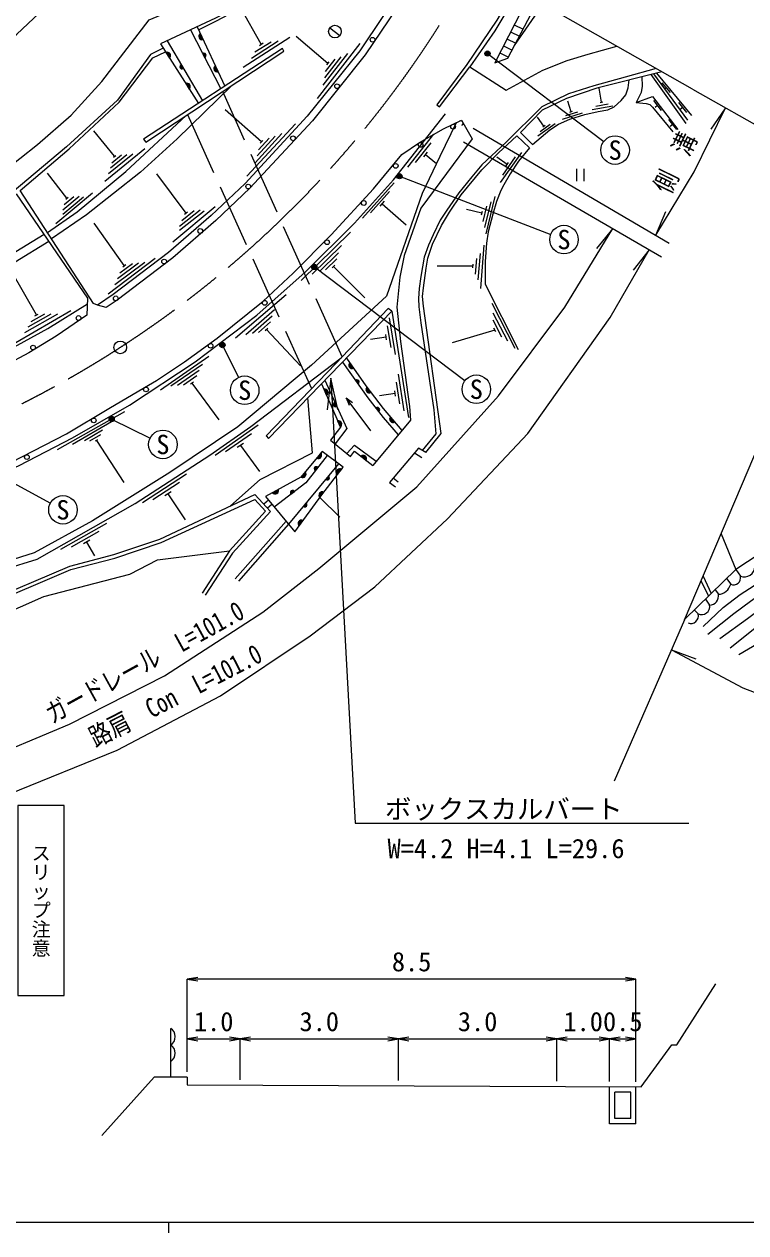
# Model space of a CAD drawing. Units: millimetres at full size, sheet at 1:1000, with parts at other scales. Extents: x 40000 to 680000, y 20000 to 380000.
# Drawn here: x 254334 to 322692, y 204000 to 318475 of the extents above; entities that cross this region are included whole.
import ezdxf
from ezdxf.enums import TextEntityAlignment as Align

# ---------------------------------------------------------------- set-up
doc = ezdxf.new("R2010")
doc.units = ezdxf.units.MM
doc.header["$LTSCALE"] = 1000
doc.linetypes.add('CHAIN', pattern=[18.5, 12, -1.5, 3.5, -1.5])
doc.linetypes.add('DASHED', pattern=[7.5, 6, -1.5])
for name, color, linetype, lineweight in [('M-BGD', 7, 'Continuous', 25), ('M-BMK', 2, 'CHAIN', 13), ('M-BMK-OTRS', 5, 'Continuous', 25), ('M-BMK-SRVR', 3, 'Continuous', 25), ('M-STR-HTXT', 7, 'Continuous', 13), ('M-STR-STRC', 7, 'Continuous', 25), ('M-TTL-BAND', 7, 'Continuous', 25)]:
    doc.layers.add(name, color=color, linetype=linetype, lineweight=lineweight)
doc.styles.add('@ＭＳ ゴシック', font='')
doc.styles.add('ＭＳ ゴシック', font='')
doc.styles.get('@ＭＳ ゴシック').set_extended_font_data('@MS Gothic')
doc.styles.get('ＭＳ ゴシック').set_extended_font_data('MS Gothic')

# ---------------------------------------------------------------- blocks, each defined once
blk = doc.blocks.new('open_arrow')
at = {"color": 0, "linetype": 'Continuous', "lineweight": -2}
blk.add_lwpolyline([(7.5, 1.25), (0, 0), (7.5, -1.25)], dxfattribs=at)

msp = doc.modelspace()

# ---------------------------------------------------------------- hatches: boundary and pattern name
at = {"layer": 'M-BGD'}
for points in [[(271014, 317582), (271278, 317014, -0.84072)], [(268093, 315266), (267757, 315794, -0.84072)], [(271243, 315681, -0.4608), (271544, 315611, -0.4608), (271428, 315324)], [(269418, 314282, -0.4608), (269114, 314336, -0.4608), (269215, 314628)], [(272435, 314527), (272699, 313959, -0.84072)], [(269970, 312323), (269633, 312850, -0.84072)], [(285175, 286400), (285531, 285885, -0.84072)], [(282973, 283318), (282724, 283892, -0.84072)], [(285725, 284726, -0.4608), (286033, 284700, -0.4608), (285959, 284400)], [(286796, 284074), (287177, 283577, -0.84072)], [(283941, 282278, -0.4608), (283644, 282364, -0.4608), (283775, 282644)], [(287666, 282100, -0.4608), (287975, 282090, -0.4608), (287917, 281787)], [(284268, 280333), (284019, 280907, -0.84072)], [(289025, 281271), (289434, 280798, -0.84072)], [(282050, 277366), (282421, 277870, -0.84072)], [(286733, 277160), (286243, 277550, -0.84072)], [(280559, 275580), (280957, 276063, -0.84072)], [(281909, 276180, -0.4608), (281848, 276483, -0.4608), (282157, 276497)], [(284410, 276341), (284029, 275845, -0.84072)], [(283147, 275673, -0.4608), (283199, 275369, -0.4608), (282890, 275365)], [(277862, 274099), (278412, 274398, -0.84072)], [(279608, 273968, -0.4608), (279625, 274276, -0.4608), (279928, 274211)], [(282719, 274152), (282348, 273648, -0.84072)], [(281020, 273116, -0.4608), (281072, 272811, -0.4608), (280763, 272807)], [(280738, 271462), (280367, 270959, -0.84072)]]:
    msp.add_hatch(color=256, dxfattribs=at).paths.add_polyline_path(points)
at = {"layer": 'M-STR-HTXT'}
for points in [[(298442, 315813, -1), (298002, 315574, -1)], [(290099, 304194, -1), (289660, 303955, -1)], [(282039, 295604, -1), (281600, 295365, -1)], [(273330, 288205, -1), (272891, 287966, -1)], [(262839, 281192, -1), (262400, 280953, -1)]]:
    msp.add_hatch(color=256, dxfattribs=at).paths.add_polyline_path(points)

# ---------------------------------------------------------------- linework, layer by layer
at = {"layer": 'M-BGD'}
for p, q in [((276795, 316582), (274843, 320006)), ((300791, 316470), (303497, 320360)), ((300752, 318419), (301599, 318003)), ((270076, 317929), (272965, 312363)), ((270713, 318229), (273331, 312601)), ((271278, 317014), (271014, 317582)), ((275068, 314408), (279492, 317240)), ((283109, 314756), (280090, 317303)), ((283286, 318141), (284242, 317416)), ((300409, 317752), (301249, 317339)), ((267244, 316598), (270831, 310972)), ((267880, 316897), (271218, 311224)), ((275855, 315268), (278382, 316886)), ((276198, 315844), (277715, 316815)), ((276618, 316469), (276972, 316695)), ((282110, 311429), (286176, 316656)), ((299722, 316418), (300549, 316012)), ((300066, 317085), (300899, 316676)), ((267757, 315794), (268093, 315266)), ((271243, 315681), (271428, 315324)), ((282659, 312713), (284979, 315694)), ((282815, 313401), (284350, 315374)), ((282885, 313980), (283806, 315164)), ((283001, 314618), (283216, 314894)), ((299379, 315751), (300199, 315348)), ((269418, 314282), (269215, 314628)), ((272699, 313959), (272435, 314527)), ((313681, 313711), (316999, 309081)), ((313945, 313777), (317162, 309381)), ((314218, 313847), (317536, 309830)), ((269633, 312850), (269970, 312323)), ((315546, 312004), (314782, 312929)), ((309020, 311089), (308784, 312418)), ((315164, 312466), (315005, 312328)), ((276815, 307341), (273371, 310374)), ((306149, 310188), (305841, 311192)), ((306016, 310147), (306283, 310229)), ((308131, 310382), (310100, 310733)), ((308477, 310718), (309659, 310929)), ((308883, 311065), (309158, 311114)), ((314692, 310284), (313962, 311237)), ((314327, 310760), (314089, 310578)), ((317099, 310125), (316334, 311050)), ((316716, 310587), (316485, 310396)), ((303562, 308825), (302952, 309680)), ((305317, 309493), (307229, 310080)), ((305637, 309811), (306785, 310163)), ((316141, 308485), (315412, 309438)), ((262899, 305962), (260944, 308360)), ((275427, 304074), (280035, 309030)), ((276206, 305339), (278752, 308128)), ((293113, 308062), (290630, 304926)), ((302993, 307902), (304620, 309065)), ((303196, 308306), (304173, 309003)), ((303448, 308744), (303676, 308907)), ((315777, 308961), (315539, 308779)), ((276415, 306013), (278100, 307859)), ((276530, 306584), (277542, 307692)), ((276697, 307211), (276932, 307470)), ((292852, 307249), (291362, 305367)), ((261970, 303619), (265766, 306701)), ((262310, 304323), (264623, 306203)), ((262501, 304865), (264053, 306127)), ((262623, 305350), (263554, 306107)), ((262790, 305873), (263008, 306050)), ((292516, 306341), (292168, 305902)), ((292342, 306122), (293393, 305289)), ((300078, 305176), (299098, 305869)), ((299459, 303470), (301480, 306327)), ((299667, 304180), (300880, 305895)), ((299936, 304976), (300219, 305376)), ((306640, 304781), (306640, 303607)), ((307340, 304781), (307340, 303607)), ((258390, 301998), (256532, 304358)), ((269667, 300586), (266909, 304300)), ((289376, 303458), (286369, 300110)), ((257343, 299605), (260804, 302512)), ((288953, 302628), (287149, 300619)), ((257987, 300494), (259943, 302115)), ((258003, 300898), (259543, 302174)), ((258120, 301384), (259044, 302150)), ((258283, 301908), (258498, 302087)), ((268407, 297849), (272441, 301196)), ((288440, 301697), (288019, 301229)), ((288230, 301463), (290526, 299483)), ((297808, 299782), (298160, 301241)), ((297982, 299226), (298569, 301656)), ((298091, 298629), (298940, 302144)), ((269060, 298952), (271395, 300811)), ((269062, 299338), (271018, 300895)), ((269267, 299884), (270440, 300818)), ((269530, 300477), (269804, 300695)), ((297692, 300582), (296234, 300934)), ((297651, 300412), (297734, 300752)), ((263814, 295605), (260960, 299638)), ((280579, 294209), (285232, 298761)), ((284387, 297525), (281606, 294782)), ((284097, 296818), (282317, 295062)), ((297343, 294266), (297543, 296758)), ((297578, 293441), (297906, 297535)), ((262283, 292925), (266748, 296319)), ((262918, 293828), (265777, 295933)), ((263163, 294381), (265176, 295863)), ((263388, 294919), (264596, 295808)), ((263673, 295501), (263955, 295709)), ((283952, 296253), (282884, 295200)), ((283753, 295636), (283504, 295390)), ((283628, 295513), (286589, 292563)), ((296845, 295560), (293469, 295556)), ((296831, 295386), (296859, 295735)), ((297084, 294789), (297204, 296284)), ((255505, 290933), (253169, 295026)), ((298001, 293854), (301134, 287675)), ((274341, 288763), (279147, 292879)), ((298617, 292041), (300807, 287800)), ((253534, 288318), (258758, 291341)), ((254381, 289262), (257517, 291039)), ((254713, 289795), (256888, 291028)), ((255000, 290303), (256305, 291042)), ((255353, 290847), (255657, 291020)), ((278053, 291411), (275344, 289044)), ((277838, 290824), (275955, 289179)), ((289156, 291289), (290732, 281235)), ((300134, 288450), (298758, 291116)), ((277658, 290269), (276529, 289282)), ((277423, 289665), (277159, 289434)), ((289089, 287839), (288764, 289914)), ((289494, 287194), (288952, 290652)), ((299592, 288845), (298766, 290445)), ((299009, 289321), (298816, 289694)), ((277291, 289550), (280507, 286107)), ((288630, 288830), (287148, 288598)), ((288668, 288588), (288592, 289072)), ((298913, 289507), (294881, 288286)), ((267248, 283846), (271831, 287028)), ((271215, 286254), (268219, 284186)), ((285531, 285885), (285175, 286400)), ((270916, 285684), (268859, 284263)), ((270675, 285153), (269441, 284300)), ((290330, 281859), (289788, 285317)), ((270372, 284579), (270084, 284380)), ((270228, 284480), (272757, 281008)), ((285725, 284726), (285959, 284400)), ((287177, 283577), (286796, 284074)), ((289926, 282504), (289600, 284579)), ((282724, 283892), (282973, 283318)), ((284832, 283088), (285118, 282394)), ((284832, 283088), (285426, 282630)), ((287178, 279949), (284832, 283088)), ((289467, 283495), (287985, 283263)), ((289505, 283253), (289429, 283737)), ((257502, 278197), (263871, 281783)), ((283941, 282278), (283775, 282644)), ((287666, 282100), (287917, 281787)), ((262618, 280816), (258914, 278675)), ((276513, 280497), (272419, 277627)), ((284019, 280907), (284268, 280333)), ((289434, 280798), (289025, 281271)), ((261767, 280012), (260035, 279012)), ((261556, 279578), (260517, 278978)), ((275866, 279677), (273410, 277955)), ((261292, 279114), (261050, 278974)), ((261171, 279044), (263765, 275057)), ((275097, 278771), (274524, 278370)), ((274810, 278570), (276633, 276096)), ((282421, 277870), (282050, 277366)), ((286243, 277550), (286733, 277160)), ((291317, 277884), (292011, 277429)), ((284118, 276841), (279361, 271121)), ((280957, 276063), (280559, 275580)), ((281909, 276180), (282157, 276497)), ((284029, 275845), (284410, 276341)), ((269724, 275862), (265528, 273143)), ((269048, 275067), (266530, 273435)), ((283147, 275673), (282890, 275365)), ((289302, 275497), (289766, 275135)), ((268246, 274189), (267659, 273809)), ((267952, 273999), (269599, 271542)), ((278412, 274398), (277862, 274099)), ((279608, 273968), (279928, 274211)), ((282348, 273648), (282719, 274152)), ((282348, 273648), (284231, 271779)), ((277471, 273377), (277020, 273015)), ((277802, 272982), (277370, 272642)), ((281020, 273116), (280763, 272807)), ((279137, 271388), (274311, 265951)), ((280367, 270959), (280738, 271462)), ((262124, 271175), (257771, 268715)), ((261401, 270422), (258789, 268946)), ((279361, 271121), (274635, 265724)), ((320352, 270214), (321751, 266835)), ((260547, 269595), (259938, 269250)), ((260243, 269423), (260981, 268117)), ((321751, 266835), (322187, 266188)), ((320861, 265967), (321256, 265440)), ((319775, 264909), (320092, 264477)), ((318859, 264016), (319261, 263463)), ((317812, 262996), (318172, 262612)), ((268213, 218740), (268213, 223366)), ((269785, 218740), (269785, 218024)), ((269785, 218024), (312772, 217814)), ((309785, 214316), (309785, 217828)), ((312285, 214316), (312285, 217816)), ((311785, 217316), (310285, 217316)), ((310285, 214816), (310285, 217316)), ((311785, 214816), (311785, 217316)), ((312285, 214316), (309785, 214316)), ((311785, 214816), (310285, 214816))]:
    msp.add_line(p, q, dxfattribs=at)
at = {"layer": 'M-BGD', "linetype": 'DASHED'}
for p, q in [((284455, 286983), (273144, 312104)), ((269805, 309905), (281545, 283955)), ((318454, 265735), (319160, 264310)), ((318647, 266191), (319400, 264544))]:
    msp.add_line(p, q, dxfattribs=at)
at = {"layer": 'M-BGD'}
for points in [[(211757, 290604), (216749, 290927), (224228, 291717), (233972, 294109), (238540, 295631), (241374, 296902), (248879, 301764), (255590, 307068), (258795, 309869), (261705, 313048), (266180, 318876), (270633, 320764), (274584, 322517), (283570, 330577), (284100, 331386)], [(289111, 328538), (287809, 327596), (286024, 326428), (282086, 324194), (276780, 321325), (272442, 319041), (267244, 316598)], [(270847, 317942), (272554, 318795), (281297, 323421), (286494, 326359), (288293, 327543), (289378, 328386)], [(292786, 326449), (290488, 322477), (286124, 315963), (281151, 309757), (275258, 303397), (272060, 300358), (268017, 296849), (262769, 292857), (261264, 291855)], [(293351, 326127), (291040, 322133), (286649, 315578), (281644, 309332), (275720, 302940), (272497, 299877), (268427, 296344), (263146, 292327), (262093, 291626)], [(301194, 321669), (298912, 317850), (296560, 314439), (299998, 312221), (303474, 314133), (305753, 315020), (307755, 315646), (310457, 316404)], [(302148, 321127), (298903, 314826), (300153, 315262), (302994, 320646)], [(267501, 316196), (266298, 315593), (263160, 311265), (258339, 306867), (253193, 302547), (249249, 299726), (246514, 297991), (243130, 295976), (240231, 294463), (235953, 293009), (230237, 291361), (224408, 289919), (222024, 289429), (219306, 288973), (214380, 288395), (212062, 288253)], [(262093, 291626), (261264, 291855), (260896, 292007), (253950, 302730), (258601, 306676), (263335, 311087), (266528, 315302), (267711, 315865)], [(314193, 314281), (311255, 313453), (308298, 312637), (305896, 311865), (303365, 310645), (299980, 307301), (297675, 305140), (296726, 304028), (295498, 302497), (294356, 300845), (293751, 299901), (293069, 298532), (292625, 297532), (292210, 296412), (292050, 295486), (291893, 294579), (291751, 293433), (291672, 292479), (291715, 291717), (291903, 290199), (293138, 281958), (293334, 279667), (292028, 278104)], [(314729, 313976), (308568, 312415), (305700, 311446), (303406, 310343), (301356, 308228), (302484, 307088), (304121, 308476), (304940, 309009), (306031, 309492), (307445, 309926), (308710, 310211), (309615, 310372), (310214, 310661), (310896, 311243), (311330, 311776), (311554, 312446), (311648, 313196)], [(273971, 312648), (268821, 307618), (265347, 304457), (260244, 300418), (256925, 298132)], [(312855, 313501), (312880, 312607), (312769, 312012), (312310, 311070), (313252, 310958), (313600, 310872), (313848, 310624), (315780, 308269)], [(312310, 311070), (313852, 311628), (316250, 308495)], [(206107, 266824), (209919, 266684), (214622, 266684), (217185, 266816), (222972, 267344), (228679, 268269), (233091, 269167), (238316, 270624), (242913, 272076), (247907, 273978), (253852, 276671), (258925, 279285), (264297, 282384), (270532, 286504), (276381, 290900), (280952, 294993), (285612, 299626), (289311, 303745), (294256, 309987)], [(295268, 309143), (293693, 305928), (292047, 302427), (288658, 292713), (281544, 286167), (274566, 280327), (268126, 276008), (260791, 271429), (255270, 268391), (246197, 265536), (246347, 264950), (255564, 267811), (264860, 273067), (271922, 277645), (275799, 280363), (284346, 286869)], [(256531, 298740), (259361, 300715), (263970, 304529), (269693, 309831)], [(266881, 284721), (269520, 286502), (272618, 288749), (276970, 292250), (279828, 294890), (283405, 298520), (287424, 302864), (290119, 306119), (291795, 307260), (294049, 308572), (295773, 309380), (296755, 307604), (291900, 301033), (290319, 296576), (289902, 294506), (289620, 291661), (289969, 288427), (290820, 282271), (290916, 280963), (287349, 276669)], [(292382, 277901), (293818, 279706), (292174, 291777), (292073, 292672), (292161, 293488), (292425, 295380), (292578, 296308), (293020, 297651), (293858, 299417), (294607, 300672), (295723, 302308), (297671, 304680), (299279, 306289), (300997, 307892), (302187, 306757)], [(302187, 306757), (301164, 305505), (300366, 304312), (299774, 303246), (299480, 302710), (299088, 301682), (298730, 300493), (298274, 298815), (298138, 297743), (297994, 295993), (298001, 293854)], [(253578, 302412), (260345, 292537), (260264, 290902), (257371, 288920), (254768, 287333), (252546, 286159), (247847, 283938), (242799, 281908), (238990, 280607), (235624, 279528), (231497, 278386), (227053, 277497), (222374, 279585)], [(256226, 298547), (252971, 296566), (249356, 294654), (246557, 293256), (243011, 291694), (241471, 291321), (235746, 290078), (228538, 288819), (219697, 287537), (213602, 287115), (215235, 286555), (220834, 287045), (226222, 287768), (231704, 288700), (237032, 289657), (242911, 290893), (246766, 292530), (253484, 295957), (256660, 297914)], [(202271, 285494), (202527, 284505), (214924, 280950), (218338, 280227), (222374, 279585), (227735, 279946), (232485, 280466), (236742, 281209), (240617, 282333), (245396, 283999), (251068, 286651), (256570, 289641), (260317, 291976)], [(284478, 286462), (286902, 283087), (288353, 281221), (289770, 279584)], [(284860, 286855), (286694, 284207), (288326, 282078), (290120, 280005)], [(206162, 267208), (210804, 267105), (214276, 267190), (217388, 267362), (221033, 267706), (223965, 268084), (228126, 268755), (231684, 269476), (235569, 270473), (240102, 271767), (244468, 273279), (249746, 275444), (253138, 276979), (258347, 279660), (262361, 282072), (265747, 284065), (266881, 284721)], [(282496, 284416), (284285, 280293), (283359, 279063), (285239, 277542), (285626, 278040), (287349, 276669)], [(282823, 284753), (284893, 280168), (283778, 278724)], [(273870, 272840), (276684, 275337), (281641, 277889), (281191, 283069)], [(284906, 277811), (285626, 278607), (287686, 277075)], [(292382, 277901), (291674, 278306), (288939, 275067), (289496, 274662)], [(283046, 277630), (281021, 275047), (278003, 272741)], [(206067, 266328), (208340, 265839), (225491, 264260), (237146, 263515), (250324, 263621), (258652, 267146), (262827, 268236), (267195, 269705), (276169, 273920), (277660, 272334), (274068, 268367), (271483, 264394)], [(200692, 266935), (201985, 266850), (208286, 265492), (225463, 263911), (237136, 263165), (250397, 263272), (258765, 266814), (262927, 267900), (267325, 269380), (276174, 273469), (277208, 272355), (273790, 268581), (271189, 264585)], [(330766, 272752), (321751, 266835), (316928, 262135)], [(318639, 261439), (320533, 263223), (322166, 264442), (323494, 265313), (325083, 266226), (328589, 268185), (331180, 269404), (332361, 269936)], [(332834, 269102), (328695, 267191), (325916, 265711), (325217, 265292), (323136, 263798), (321544, 262626), (319099, 260657)], [(200649, 266337), (202089, 263176), (210628, 263196), (231068, 261413), (243616, 261145), (249808, 261447), (256202, 264265), (264357, 266378), (266975, 267737), (273790, 268581)], [(320217, 260294), (322857, 262193), (324854, 263673), (326041, 264468), (327131, 265111), (327857, 265446), (329156, 266018), (331712, 267107), (333574, 267795)], [(334331, 267025), (331615, 265767), (327955, 264091), (326293, 263184), (324924, 262319), (323723, 261383), (322284, 260225), (321208, 259366)], [(322032, 258780), (324239, 260078), (325733, 261084), (327996, 262717), (329602, 263792), (330552, 264266), (332019, 264923), (334268, 265844)], [(312772, 217814), (315693, 221801), (316159, 221801), (319865, 227570)], [(269785, 218740), (266640, 218740), (261702, 213231)]]:
    msp.add_lwpolyline(points, dxfattribs=at)
at = {"layer": 'M-BGD', "linetype": 'DASHED'}
msp.add_lwpolyline([(300874, 321851), (299095, 318844), (296273, 314659), (293428, 310821), (293686, 310648), (296560, 314439)], dxfattribs=at)
at = {"layer": 'M-BGD'}
for points in [[(265867, 307312), (278937, 315918), (278792, 316162), (265631, 307581)], [(289156, 291289), (288815, 291552), (283844, 286342), (277243, 279487), (277485, 279245)], [(282547, 277997), (280542, 275559), (277178, 273726), (279960, 270407), (282534, 273900), (284550, 276524)]]:
    msp.add_lwpolyline(points, close=True, dxfattribs=at)
for centre, radius in [((283764, 317778), 600), ((287332, 317001), 225), ((283971, 312596), 225), ((294965, 308764), 225), ((279793, 307666), 225), ((291881, 307047), 225), ((289528, 305053), 225), ((275555, 303093), 225), ((286504, 301539), 225), ((271013, 298887), 225), ((283030, 297819), 225), ((267593, 295993), 225), ((263010, 292507), 225), ((277120, 292083), 225), ((259488, 290642), 225), ((255174, 287844), 225), ((271994, 288018), 225), ((265873, 283879), 225), ((260928, 280948), 225), ((254591, 277473), 225)]:
    msp.add_circle(centre, radius, dxfattribs=at)
for centre, radius, start, end in [((271195, 317321), 318, 124.83437, 285.0521), ((267879, 315501), 318, 312.40806, 112.62579), ((271363, 315517), 203, 288.46127, 126.38466), ((269289, 314439), 203, 111.50818, 309.43157), ((272616, 314266), 318, 124.83437, 285.0521), ((269755, 312557), 318, 312.40806, 112.62579), ((295688, 309093), 225, 299.46216, 119.46216), ((285398, 286174), 318, 134.59861, 294.81634), ((282798, 283583), 318, 303.34433, 103.56206), ((285868, 284581), 203, 296.72, 134.64339), ((287030, 283858), 318, 137.36718, 297.58491), ((283829, 282448), 203, 105.34649, 303.26987), ((287816, 281963), 203, 299.64241, 137.5658), ((284093, 280598), 318, 303.34433, 103.56206), ((289271, 281070), 318, 140.76597, 300.9837), ((282192, 277650), 318, 243.55481, 43.77254), ((286454, 277312), 318, 331.38725, 131.60498), ((280716, 275856), 318, 240.44762, 40.66536), ((282008, 276358), 203, 42.95622, 240.87961), ((284263, 276060), 318, 62.34376, 222.56149), ((283043, 275499), 203, 221.29081, 59.2142), ((278111, 274296), 318, 218.48218, 18.69992), ((279749, 274115), 203, 28.41559, 226.33898), ((282577, 273867), 318, 63.51093, 223.72866), ((280916, 272941), 203, 221.29081, 59.2142), ((280596, 271178), 318, 63.51093, 223.72866), ((322541, 267134), 1010, 249.47138, 357.23185), ((321537, 266044), 666, 245.05575, 12.48204), ((319246, 264323), 860, 271.00296, 10.28404), ((320026, 265741), 1267, 273.01815, 346.23886), ((318490, 263328), 784, 246.05942, 9.95492), ((317491, 262422), 707, 247.34903, 15.55167), ((267724, 222582), 924, 301.90951, 58.09049), ((267724, 221013), 924, 301.90951, 58.09049)]:
    msp.add_arc(centre, radius, start, end, dxfattribs=at)
at = {"layer": 'M-BMK'}
msp.add_arc((209163, 371854), 100000, 278.37094, 331.44496, dxfattribs=at)
at = {"layer": 'M-BMK-OTRS'}
for p, q in [((317638, 312323), (274998, 336559)), ((316895, 262057), (336190, 307584))]:
    msp.add_line(p, q, dxfattribs=at)
at = {"layer": 'M-BMK-SRVR'}
msp.add_circle((263438, 287865), 600, dxfattribs=at)
at = {"layer": 'M-STR-HTXT'}
for p, q in [((298222, 315694), (309233, 307361)), ((317638, 312323), (332144, 304124)), ((320763, 310556), (319390, 308521)), ((296876, 308627), (315420, 297736)), ((295948, 307342), (314707, 296427)), ((289879, 304074), (304206, 298559)), ((314157, 298478), (315126, 300734)), ((310096, 299110), (308535, 297215)), ((313529, 297113), (312023, 295174)), ((281820, 295484), (296085, 284712)), ((273110, 288086), (274627, 285017)), ((262620, 281072), (266262, 279267)), ((252244, 275606), (256820, 273121)), ((316895, 262057), (310225, 246786)), ((315654, 259215), (317960, 258373)), ((269785, 219240), (269785, 228030)), ((312285, 228029), (269785, 228029)), ((312285, 218316), (312285, 228030)), ((269785, 222360), (274785, 222360)), ((274785, 218499), (274785, 222361)), ((274785, 222360), (289785, 222360)), ((289785, 218426), (289785, 222361)), ((289785, 222360), (304785, 222360)), ((304785, 218353), (304785, 222361)), ((304785, 222360), (309785, 222360)), ((309785, 218328), (309785, 222361)), ((309785, 222360), (312285, 222360))]:
    msp.add_line(p, q, dxfattribs=at)
for points in [[(217912, 302559), (225390, 303700), (231250, 305491), (236546, 307397), (241105, 309577), (247745, 313467), (251485, 315819), (253637, 317530), (258923, 322521), (263658, 327896), (266812, 332200), (270912, 338900)], [(314157, 298478), (317794, 304474), (320763, 310556)], [(205501, 243450), (212221, 242880), (224822, 243310), (236850, 245027), (249738, 248462), (258616, 252183), (267638, 256763), (276945, 262774), (282244, 266924), (291536, 274665), (299257, 283271), (305533, 291659), (310096, 299110)], [(62152, 263481), (93115, 255697), (120110, 250803), (146833, 246733), (163484, 244673), (184518, 241743), (200455, 240560), (214056, 239905), (228664, 240308), (241761, 242372), (252894, 245544), (263145, 249724), (272918, 254859), (281431, 260548), (287549, 265170), (294438, 271609), (302040, 279708), (309844, 290693), (313529, 297113)], [(283385, 284959), (285681, 242790), (317291, 242790)], [(315654, 259215), (322393, 255623), (330823, 252406), (341480, 249132), (349618, 247830), (355878, 247222), (365708, 246859), (377053, 247257), (391502, 248900), (414446, 252666)]]:
    msp.add_lwpolyline(points, dxfattribs=at)
for centre in [(298222, 315694), (289879, 304074), (281820, 295484), (273110, 288086), (262620, 281072)]:
    msp.add_circle(centre, 250, dxfattribs=at)
at = {"layer": 'M-STR-STRC'}
msp.add_lwpolyline([(253723, 226473), (258123, 226473), (258123, 244473), (253723, 244473)], close=True, dxfattribs=at)
for centre in [(310310, 306546), (305466, 298075), (275225, 283806), (297162, 283899), (267472, 278668), (258007, 272477)]:
    msp.add_circle(centre, 1350, dxfattribs=at)
at = {"layer": 'M-TTL-BAND'}
for p, q in [((40000, 205000), (579000, 205000)), ((268000, 205000), (268000, 204000))]:
    msp.add_line(p, q, dxfattribs=at)

# ---------------------------------------------------------------- block references
at = {"layer": 'M-STR-HTXT'}
for p, xscale, yscale, rotation in [((283385, 284959), 400, 400, 273.1), ((312285, 228029), 133, 133, 180), ((274785, 222360), 133, 133, 180), ((289785, 222360), 133, 133, 180), ((304785, 222360), 133, 133, 180), ((309785, 222360), 133, 133, 180), ((312285, 222360), 133, 133, 180)]:
    msp.add_blockref('open_arrow', p, dxfattribs=dict(at, xscale=xscale, yscale=yscale, rotation=rotation))
at = {"layer": 'M-STR-HTXT', "xscale": 133, "yscale": 133}
for p in [(269785, 228029), (269785, 222360), (274785, 222360), (289785, 222360), (304785, 222360), (309785, 222360)]:
    msp.add_blockref('open_arrow', p, dxfattribs=at)

# ---------------------------------------------------------------- texts
at = {"layer": 'M-STR-HTXT', "style": 'ＭＳ ゴシック', "width": 0.8}
for s, rotation, p in [('ガードレール\u3000L=90.0', 35.45, (249705, 315994)), ('側\u3000溝', 63.977, (317304, 304713)), ('ガードレール\u3000L=101.0', 28.837, (266433, 256762)), ('路肩\u3000Con\u3000L=101.0', 27.299, (269323, 253586))]:
    msp.add_text(s, height=1833, rotation=rotation, dxfattribs=at).set_placement(p, align=Align.BOTTOM_CENTER)
at = {"layer": 'M-STR-HTXT', "style": 'ＭＳ ゴシック'}
for s, p in [('ボックスカルバート', (288513, 242675)), ('W=4.2 H=4.1 L=29.6', (288756, 238935))]:
    msp.add_text(s, height=1833, dxfattribs=at).set_placement(p, align=Align.BOTTOM_LEFT)
for s, p in [('8.5', (291035, 228217)), ('1.0', (272285, 222547)), ('3.0', (282285, 222547)), ('3.0', (297285, 222547)), ('1.0', (307285, 222547)), ('0.5', (311035, 222547))]:
    msp.add_text(s, height=1833, dxfattribs=at).set_placement(p, align=Align.BOTTOM_CENTER)
at = {"layer": 'M-STR-STRC', "style": 'ＭＳ ゴシック'}
for p in [(310310, 306546), (305466, 298075), (275225, 283806), (297162, 283899), (267472, 278668), (258007, 272477)]:
    msp.add_text('S', height=1833, dxfattribs=at).set_placement(p, align=Align.MIDDLE_CENTER)
at = {"layer": 'M-STR-STRC', "style": '@ＭＳ ゴシック'}
msp.add_text('スリップ注意', height=1320, rotation=270, dxfattribs=at).set_placement((255923, 235473), align=Align.MIDDLE_CENTER)

doc.saveas('drawing.dxf')
